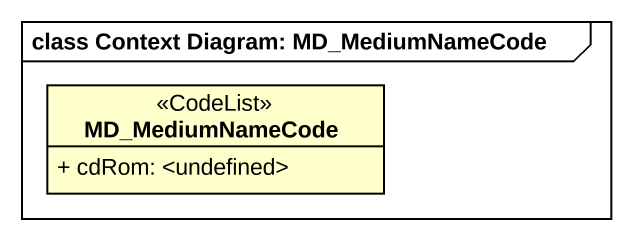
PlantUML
@startuml
mainframe class Context Diagram: MD_MediumNameCode
hide circle
hide empty members
skinparam classAttributeIconSize 0
class MD_MediumNameCode <<CodeList>> {
  + cdRom: <undefined>
}
@enduml
